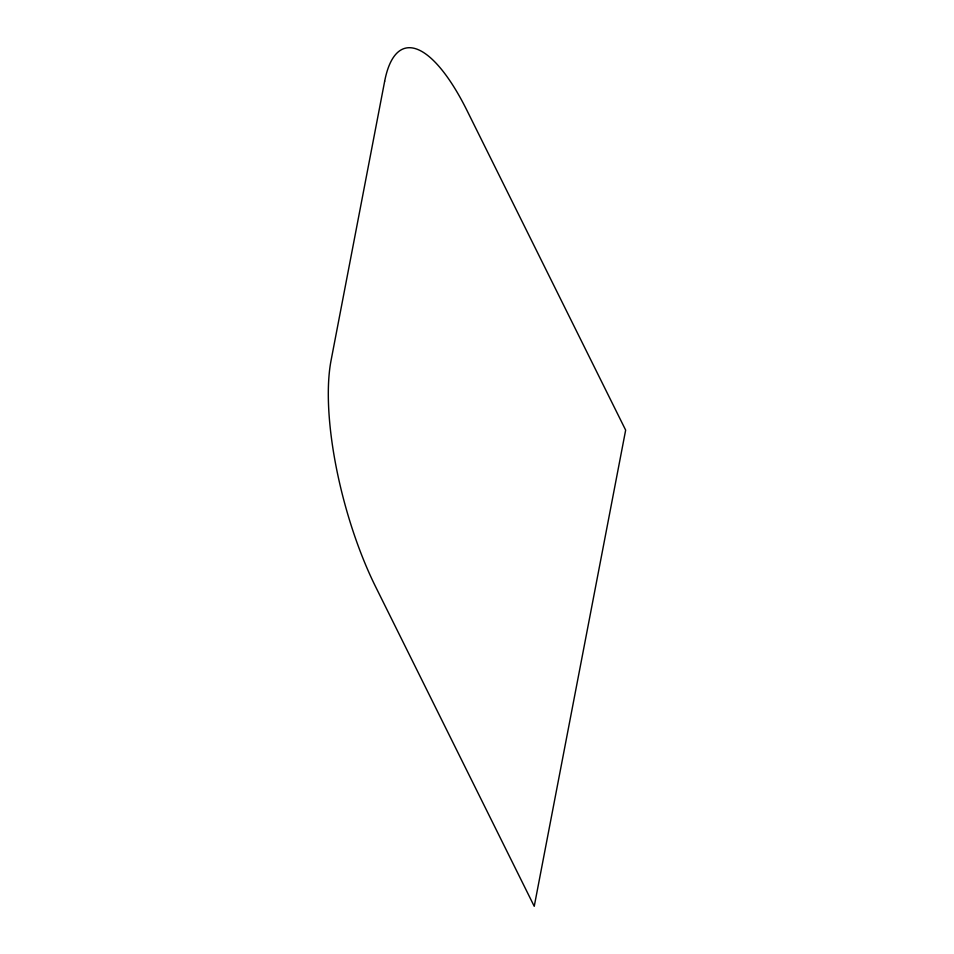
<?xml version="1.0" encoding="UTF-8"?>
<svg xmlns="http://www.w3.org/2000/svg" width="954" height="954" viewBox="0 0 954 954"><rect width="100%" height="100%" fill="white"/><g stroke="black" fill="none" stroke-linecap="round" stroke-linejoin="round"><path stroke-width="1.43" d="M384.665 81.257L331.074 360.397A166.485 52.065 75 0 0 375.614 586.746L534.24 906.3L625.657 430.123L467.031 110.569A166.485 52.065 75 0 0 384.665 81.257"/></g></svg>
